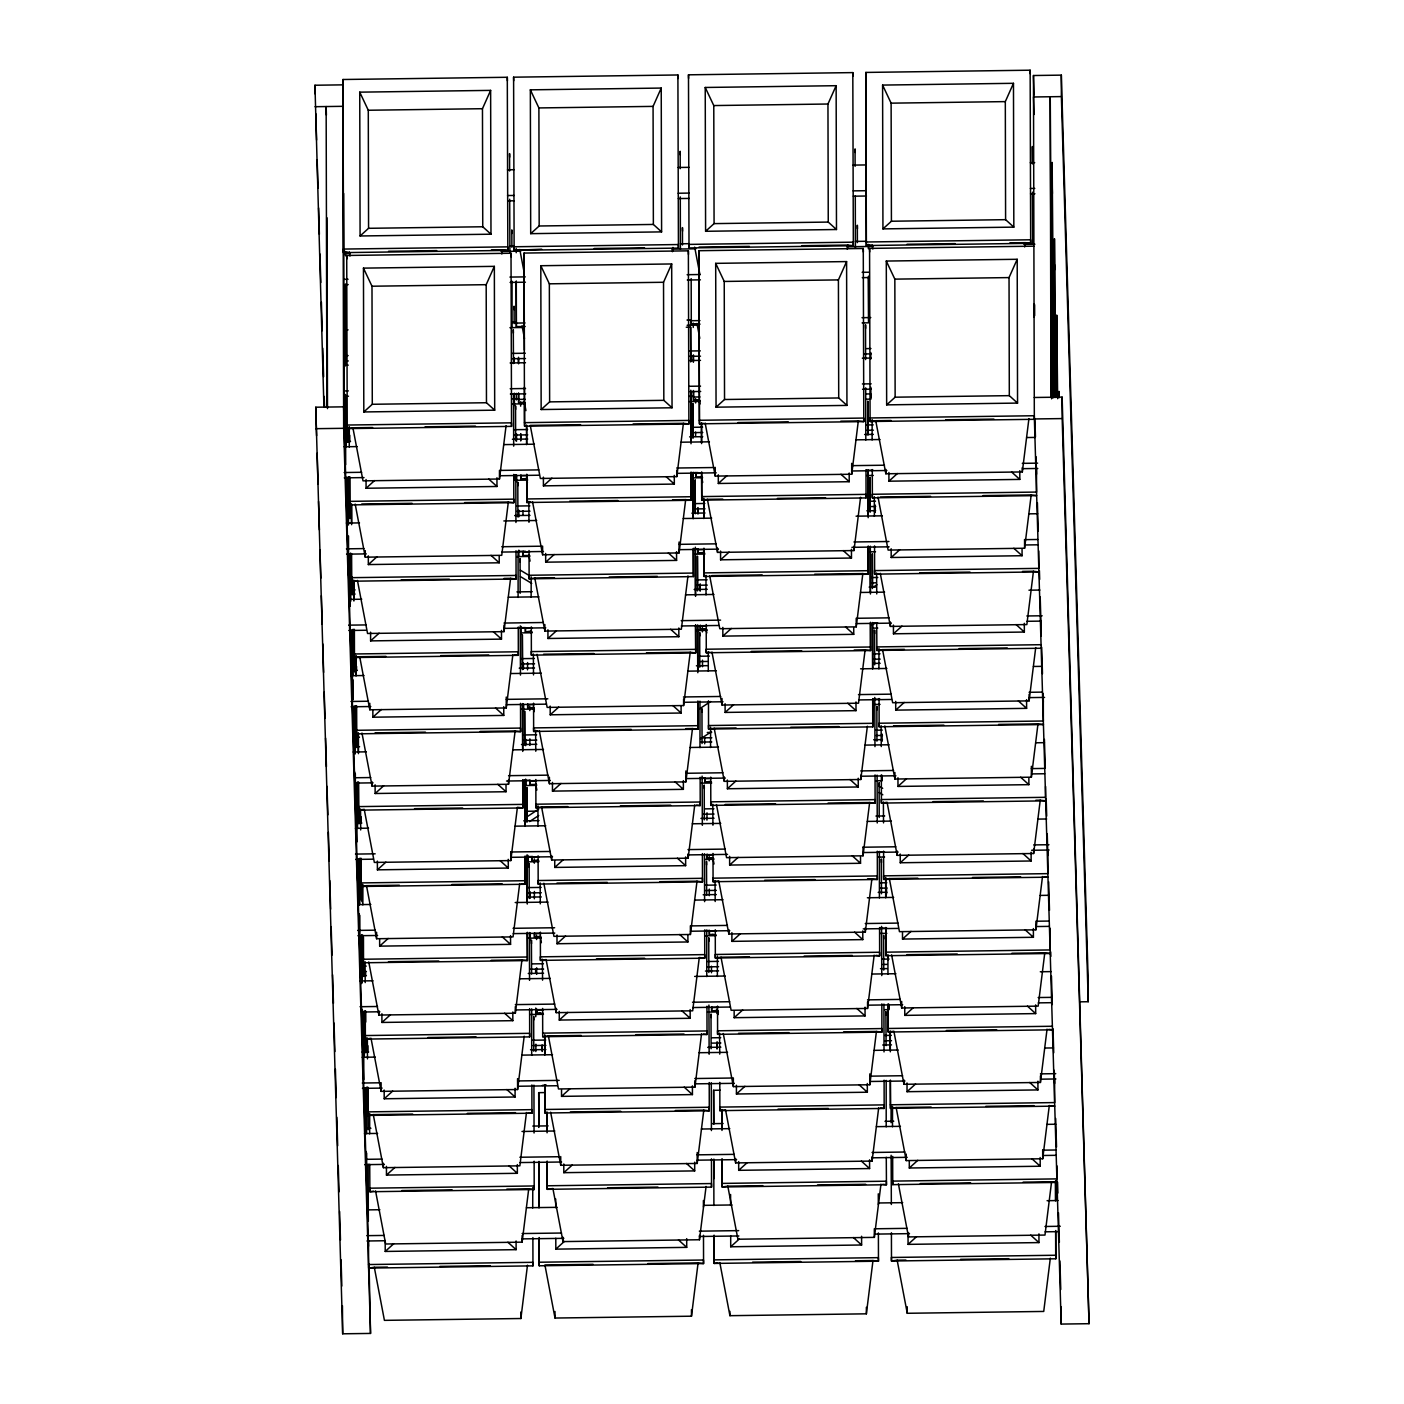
<?xml version="1.0" encoding="UTF-8"?>
<svg xmlns="http://www.w3.org/2000/svg" width="1404" height="1404" viewBox="0 0 1404 1404"><rect width="100%" height="100%" fill="white"/><g stroke="black" fill="none" stroke-linecap="round" stroke-linejoin="round"><path stroke-width="1.5" d="M501.825 254.001L502.351 249.737L507.827 250.403L507.3 77.273L342.997 79.501L343.524 252.632L507.827 250.403L507.721 246.858L343.418 249.07L343.524 252.632L347.297 252.088M511.126 256.792L511.021 253.246L346.718 255.475L347.244 428.606L511.547 426.377L511.442 422.832L347.139 425.043L347.244 428.606L352.895 427.781L363.004 480.852L499.473 479.01L506.072 425.71M513.741 474.429L513.811 502.685L508.336 502.018L501.737 555.317L365.286 557.177L355.177 504.089M357.441 580.414L367.55 633.485L504.001 631.642L510.6 578.325L516.075 579.01L516.005 550.737M353.861 630.08L354.036 657.546L359.705 656.721L369.814 709.792L506.265 707.949L512.864 654.65M361.969 733.028L372.078 786.117L508.529 784.274L515.128 730.957L520.603 731.624L520.533 703.369M358.406 782.695L358.564 810.161L364.233 809.353L374.341 862.425L510.793 860.582L517.409 807.282L522.885 807.949L522.814 779.676M519.673 883.59L513.057 936.889L376.605 938.732L366.497 885.661L360.828 886.486L360.723 882.923L525.043 880.712L525.149 884.257L360.828 886.486L360.758 858.213M368.761 961.968L378.869 1015.057L515.338 1013.214L521.937 959.897L527.413 960.564L527.342 932.309M365.286 1010.845L365.356 1039.1L529.677 1036.889L529.571 1033.326L365.251 1035.555L365.356 1039.1L371.025 1038.293L381.133 1091.364L517.602 1089.522L524.201 1036.222M526.465 1112.53L519.866 1165.829L383.397 1167.689L373.288 1114.601L367.62 1115.425L367.515 1111.88L531.835 1109.651L531.941 1113.196L367.62 1115.425L367.55 1087.152M375.552 1190.908L385.661 1243.997L522.13 1242.154L528.729 1188.837L534.204 1189.504L534.134 1161.248M368.48 1240.627L368.638 1268.093L374.306 1267.285L384.415 1320.357L520.884 1318.514L527.483 1265.197M672.428 251.685L672.955 247.42M580.572 424.692L530.256 425.377L540.364 478.466L676.816 476.605L683.415 423.306L688.89 423.973L688.364 250.842L524.061 253.071L524.482 422.657L524.587 426.202L688.89 423.973L688.785 420.428L524.482 422.657M532.52 501.684L542.628 554.773L679.08 552.93L685.678 499.613L691.154 500.28L691.084 472.025M687.96 575.938L681.344 629.238L544.892 631.08L534.784 578.009L529.115 578.834L529.01 575.271L693.33 573.06L693.436 576.605L529.115 578.834L529.045 550.561M537.048 654.317L547.156 707.405L683.608 705.545L690.224 652.246L695.7 652.913L695.629 624.657M539.312 730.642L549.42 783.713L685.889 781.87L692.488 728.553L697.963 729.238L697.893 700.965M535.837 779.501L535.907 807.774L700.227 805.545L700.122 802L535.802 804.211L535.907 807.774L541.575 806.949L551.684 860.02L688.153 858.177L694.752 804.878M543.839 883.256L553.948 936.345L690.417 934.485L697.016 881.185L702.491 881.852L702.421 853.597M542.628 1008.441L542.699 1036.714L548.367 1035.889L558.476 1088.96L694.945 1087.117L701.544 1033.818M550.631 1112.196L560.74 1165.285L697.209 1163.442L703.808 1110.125L709.283 1110.792L709.213 1082.537M547.069 1161.863L547.227 1189.328L552.895 1188.521L563.004 1241.592L699.473 1239.75L706.072 1186.45M593.05 1264.32L544.91 1264.969L555.019 1318.04L691.488 1316.197L698.086 1262.898L703.562 1263.565L703.492 1235.309M847.332 249.315L847.858 245.051L853.334 245.735L852.807 72.604L688.486 74.816L689.013 247.946L853.334 245.735L853.228 242.172L688.908 244.401L689.013 247.946M705.141 423.008L715.25 476.096L851.719 474.236L858.318 420.937L863.793 421.604L863.267 248.473L698.946 250.702L699.367 420.287L699.473 423.832L863.793 421.604L863.688 418.059L699.367 420.287M701.579 472.674L701.737 500.14L707.405 499.333L717.514 552.404L853.983 550.561L860.582 497.262M709.669 575.64L719.778 628.711L856.247 626.868L862.846 573.569L868.321 574.236L868.251 545.981M870.515 622.288L870.585 650.543L865.11 649.876L858.511 703.193L722.042 705.036L711.933 651.947M708.476 700.824L708.546 729.08L872.849 726.868L872.744 723.306L708.441 725.535L708.546 729.08L714.197 728.272L724.306 781.344L860.775 779.501L867.374 726.201M716.461 804.58L726.57 857.651L863.039 855.808L869.638 802.509L875.113 803.176L875.043 774.92M713.004 853.457L713.074 881.712L877.377 879.483L877.272 875.938L712.969 878.167L713.074 881.712L718.743 880.887L728.851 933.976L865.303 932.133L871.902 878.816L877.377 879.483L877.307 851.228M715.268 929.764L715.338 958.019L879.641 955.808L879.536 952.245L715.233 954.474L715.338 958.019L721.007 957.212L731.115 1010.283L867.567 1008.441L874.165 955.141M723.271 1033.519L733.379 1086.608L869.831 1084.748L876.429 1031.449L881.905 1032.115L881.835 1003.86M719.796 1082.396L719.866 1110.652L884.169 1108.423L884.064 1104.878L719.761 1107.107L719.866 1110.652L725.535 1109.827L735.643 1162.916L872.095 1161.073L878.693 1107.756M721.972 1159.511L722.13 1186.977L727.798 1186.152L737.907 1239.223L874.359 1237.38L880.975 1184.081M719.813 1262.6L729.922 1315.688L866.373 1313.828L872.99 1260.529L878.465 1261.196L878.395 1232.94M1024.674 246.928L1025.201 242.664L1030.676 243.331L1030.15 70.2L865.847 72.429L866.268 241.997L866.373 245.542L1030.676 243.331L1030.571 239.786L866.268 241.997M1034.274 397.49L1062.126 397.121L1089.048 1323.691L1061.196 1324.077L1034.292 415.742L869.989 417.971L870.094 421.516L875.745 420.709L885.854 473.78L1022.323 471.937L1028.921 418.638M878.009 497.016L888.118 550.087L1024.587 548.244L1031.185 494.945L1036.661 495.612L872.358 497.841L872.253 494.278L1036.556 492.067L1036.503 468.146M1038.784 550.982L1038.82 568.374L874.516 570.603L874.622 574.148L1038.925 571.919L1033.449 571.252L1026.851 624.569L890.382 626.412L880.273 573.323M1041.084 644.699L876.78 646.911L876.886 650.456L882.554 649.648L892.663 702.72L1029.114 700.877L1035.713 647.577M884.818 725.956L894.927 779.044L1031.378 777.184L1037.977 723.885L1043.453 724.552L879.15 726.781L879.044 723.236L1043.347 721.007L1043.295 697.086M881.343 774.832L881.414 803.088L887.082 802.281L897.191 855.352L1033.642 853.509L1040.241 800.192L1045.717 800.859L881.414 803.088L881.308 799.543L1045.611 797.314L1045.594 786.451M1047.823 849.718L1047.875 873.639L883.572 875.85L883.678 879.413L889.346 878.588L899.455 931.659L1035.906 929.817L1042.505 876.517M885.784 928.255L885.942 955.72L1050.262 953.491L1044.787 952.825L1038.17 1006.124L901.719 1007.984L891.61 954.895M888.048 1004.562L888.206 1032.028L893.874 1031.22L903.983 1084.292L1040.434 1082.449L1047.051 1029.132M890.311 1080.887L890.469 1108.353L896.138 1107.528L906.247 1160.599L1042.716 1158.756L1049.314 1105.457M1056.914 1165.846L1056.949 1178.886L892.628 1181.115L892.733 1184.66L1057.054 1182.431L1051.578 1181.764L1044.98 1235.064L908.511 1236.924L898.402 1183.835M1050.332 1258.124L1043.734 1311.441L907.265 1313.284L897.156 1260.195L891.487 1261.02L891.382 1257.475L1055.703 1255.246L1055.808 1258.791L891.487 1261.02L891.417 1232.765M490.979 234.205L482.748 226.764L482.467 108.705L490.628 90.382L359.74 92.155L360.091 235.977L490.979 234.205L490.628 90.382M494.699 410.179L486.468 402.737L486.188 284.679L494.348 266.356L363.46 268.129L363.812 411.951L494.699 410.179L494.348 266.356M661.6 231.888L653.369 224.447L653.071 106.388L661.231 88.066L530.343 89.838L530.694 233.661L661.6 231.888L661.231 88.066M672.042 407.774L663.829 400.333L663.53 282.274L671.691 263.952L540.803 265.725L541.154 409.547L672.042 407.774L671.691 263.952M836.486 229.519L828.255 222.078L827.956 104.019L836.135 85.697L705.229 87.469L705.598 231.291L836.486 229.519L836.135 85.697M846.945 405.405L838.714 397.964L838.416 279.905L846.594 261.583L715.689 263.355L716.058 407.178L846.945 405.405L846.594 261.583M1013.828 227.132L1005.597 219.673L1005.317 101.614L1013.477 83.31L882.589 85.082L882.941 228.887L1013.828 227.132L1013.477 83.31M1017.549 403.088L1009.318 395.647L1009.037 277.588L1017.198 259.284L886.293 261.056L886.661 404.861L1017.549 403.088L1017.198 259.284M360.091 235.977L368.568 228.308L482.748 226.764M530.694 233.661L539.171 225.991L653.369 224.447M363.812 411.951L372.288 404.282L486.468 402.737M366.058 479.536L366.075 488.259L374.552 480.589M705.598 231.291L714.074 223.622L828.255 222.078M368.322 555.861L368.339 564.566L376.816 556.897M541.154 409.547L549.631 401.877L663.829 400.333M370.586 632.169L370.603 640.891L379.08 633.222M543.401 477.149L543.418 485.854L551.895 478.185M882.941 228.887L891.417 221.235L1005.597 219.673M372.85 710.652L372.867 717.198L381.344 709.529M716.058 407.178L724.534 399.508L838.714 397.964M545.665 553.457L545.682 562.179L554.176 554.51M375.114 784.801L375.131 793.506L383.625 785.836M718.304 474.78L718.322 483.485L726.798 475.816M547.929 629.764L547.946 638.487L556.44 630.817M886.661 404.861L895.138 397.192L1009.318 395.647M377.378 861.108L377.395 869.831L385.889 862.161M720.568 551.088L720.585 559.81L729.062 552.141M550.192 706.089L550.21 714.794L558.704 707.125M888.907 472.464L888.925 481.186L897.402 473.517M379.642 939.609L379.659 946.138L388.153 938.469M722.832 627.395L722.849 636.117L731.326 628.448M552.456 782.397L552.474 791.119L560.968 783.45M891.171 548.771L891.189 557.493L899.666 549.824M381.906 1013.741L381.923 1022.445L390.417 1014.776M725.096 703.72L725.113 712.425L733.59 704.755M554.738 860.88L554.755 867.426L563.232 859.757M893.435 625.096L893.453 633.801L901.93 626.149M384.169 1090.048L384.205 1098.77L392.681 1091.101M727.36 780.027L727.377 788.75L735.854 781.08M556.984 935.029L557.019 943.734L565.496 936.064M895.699 701.403L895.717 710.126L904.194 702.456M386.433 1166.355L386.469 1175.078L394.945 1167.408M729.624 856.335L729.641 865.057L738.118 857.388M559.248 1011.336L559.283 1020.059L567.76 1012.389M897.963 777.728L897.981 786.433L906.457 778.764M385.187 1240.539L385.222 1251.438L393.699 1243.768M731.888 932.66L731.905 941.364L740.382 933.713M561.53 1089.837L561.547 1096.366L570.024 1088.697M900.227 854.036L900.245 862.758L908.721 855.089M734.152 1011.143L734.169 1017.689L742.646 1010.02M563.794 1163.969L563.811 1172.673L572.288 1165.004M555.791 1238.24L555.826 1249.139L564.303 1241.469M902.491 932.519L902.509 939.065L911.003 931.396M736.416 1085.274L736.433 1093.997L744.91 1086.327M904.755 1006.668L904.773 1015.373L913.267 1007.703M738.679 1161.599L738.697 1170.322L747.191 1162.652M730.694 1235.871L730.712 1246.77L739.206 1239.1M907.019 1082.975L907.037 1091.698L915.531 1084.028M909.301 1161.459L909.301 1168.005L917.795 1160.336M908.037 1233.467L908.072 1244.365L916.549 1236.696M525.921 817.549L538.715 809.073M873.218 587.188L876.886 584.748M529.589 821.568L538.732 815.513M699.596 708.809L710.564 701.526M700.543 738.89L711.495 731.624M872.059 625.113L875.71 622.692M541.681 249.21L514.127 250.316L514.022 246.771L678.325 244.542L678.43 248.087L514.127 250.316L513.601 77.185L677.904 74.974L678.009 78.519M870.147 244.998L866.373 245.542L865.847 72.429M695.068 323.71L691.294 324.271L691.189 320.709L699.947 320.603M703.264 423.288L699.473 423.832L698.946 250.702M530.624 501.965L526.851 502.509L526.693 475.043M355.545 580.677L351.772 581.221L351.597 553.755M703.737 552.386L698.086 553.211L697.981 549.648L704.545 549.561M878.395 573.604L874.622 574.148L874.552 545.893M531.116 631.063L525.447 631.888L525.342 628.343L531.923 628.255M710.055 652.228L706.282 652.772L706.177 649.227L870.48 646.998L870.585 650.543L706.282 652.772L706.212 624.517M537.416 730.905L533.643 731.449L533.538 727.904L697.858 725.675L697.963 729.238L533.643 731.449L533.573 703.193M710.547 781.326L704.878 782.151L704.773 778.588L711.337 778.5M537.907 860.003L532.239 860.827L532.134 857.282L538.715 857.195M713.179 934.222L709.406 934.766L709.301 931.221L715.864 931.133M540.558 1012.916L536.784 1013.46L536.679 1009.897L543.243 1009.809M542.313 1085.432L546.086 1084.888M373.657 1191.189L369.884 1191.733L369.778 1188.188L534.099 1185.959L534.204 1189.504L369.884 1191.733L369.726 1164.267M717.918 1262.88L714.145 1263.424L713.987 1235.959M323.92 406.949L314.952 85.24L342.804 84.854L343.664 428.308L370.533 1333.431L342.681 1333.8L315.76 407.213L343.611 406.844L368.515 1246.208M1089.048 1323.691L1062.179 418.585L1034.327 418.954L1033.467 75.518L1061.319 75.132L1088.188 980.255L1088.24 1001.719L1079.676 1001.842M315.005 106.704L342.857 106.318M1088.24 1001.719L1061.371 96.595L1033.537 96.981L1034.046 114.514M359.74 92.155L368.287 110.249L482.467 108.705M530.343 89.838L538.89 107.932L653.071 106.388M705.229 87.469L713.776 105.563L827.956 104.019M882.589 85.082L891.119 103.159L1005.317 101.614M507.476 169.796L514.039 169.708M678.114 167.48L689.048 167.339M853.123 165.11L866.25 164.935M1030.308 162.706L1034.678 162.653M507.546 195.542L514.11 195.454M678.167 193.243L689.118 193.085M853.176 190.874L866.303 190.698M1030.378 188.469L1034.748 188.417M507.704 200.877L514.268 200.79M678.325 198.561L689.276 198.42M853.334 196.191L866.461 196.016M1030.536 193.805L1034.906 193.734M509.74 246.104L514.127 246.051M680.378 243.787L689.118 243.682M855.387 241.418L866.321 241.277M388.575 251.281L436.714 250.614M491.418 249.877L502.351 249.737M594.19 248.49L644.524 247.806M699.069 247.069L749.385 246.384M801.912 245.682L847.858 245.051M907.037 244.261L955.176 243.612M1009.88 242.874L1025.201 242.664M343.611 253.58L350.175 253.492M501.123 251.439L520.814 251.176M671.744 249.14L695.822 248.806M846.752 246.771L873.007 246.42M1023.955 244.366L1034.888 244.226M1034.397 419.305L870.094 421.516L869.567 248.403L1033.87 246.174M343.682 279.343L348.052 279.273M509.933 277.079L525.254 276.886M687.135 274.693L700.263 274.517M862.144 272.323L868.69 272.236M343.84 284.661L348.21 284.608M510.091 282.415L525.412 282.204M687.293 280.01L700.42 279.835M862.302 277.641L868.848 277.553M363.46 268.129L371.99 286.223L486.188 284.679M540.803 265.725L549.35 283.819L663.53 282.274M715.689 263.355L724.236 281.449L838.416 279.905M886.293 261.056L894.839 279.133L1009.037 277.588M512.004 322.411L516.391 322.358M687.012 320.042L691.4 319.989M862.021 317.673L870.778 317.567M516.181 281.783L516.286 323.078L525.043 322.955M516.286 323.078L516.391 326.623L525.149 326.518M700.052 324.148L691.294 324.271L691.172 278.606M343.699 329.922L348.069 329.87M509.95 327.676L523.078 327.501M687.135 325.272L698.086 325.131M862.144 322.902L868.707 322.815M686.258 327.22L690.628 327.167L690.821 361.144M343.752 355.686L348.139 355.616M512.197 353.404L525.324 353.229M689.399 351L700.333 350.86M866.584 348.613L870.971 348.543M343.91 361.003L348.297 360.951M512.355 358.722L525.482 358.546M689.557 356.335L700.491 356.177M864.566 353.966L871.129 353.878M343.892 365.198L348.262 365.145M510.143 362.952L525.465 362.741M689.522 360.53L700.473 360.372M862.354 358.178L871.094 358.073M343.962 390.961L348.332 390.891M510.214 388.715L525.535 388.504M689.592 386.275L700.526 386.135M862.407 383.941L871.164 383.818M344.12 396.279L348.49 396.226M510.372 394.033L525.693 393.822M689.75 391.611L700.684 391.453M862.565 389.259L871.322 389.154M512.091 398.754L518.655 398.666M689.276 396.367L693.664 396.297M866.479 393.962L870.849 393.91M518.532 392.874L518.55 399.403L525.131 399.298M693.436 390.505L693.453 397.034L700.017 396.946M525.236 402.86L518.655 402.948L518.55 399.403M700.122 400.491L693.558 400.579L693.453 397.034M512.214 403.983L525.342 403.808M689.399 401.579L700.35 401.439M866.601 399.192L870.971 399.122M352.895 427.781L372.604 427.518M425.114 426.798L475.447 426.114M633.099 423.99L683.415 423.306M737.96 422.569L788.293 421.884M840.821 421.182L858.318 420.937M875.745 420.709L891.066 420.498M945.769 419.761L993.909 419.112M315.812 428.676L343.664 428.308M514.461 429.712L527.588 429.536M693.839 427.29L702.597 427.167M866.672 424.956L873.235 424.868M514.619 435.047L527.746 434.854M691.821 432.643L702.755 432.485M866.83 430.273L873.393 430.186M346.156 441.505L350.526 441.453M512.407 439.259L527.728 439.048M689.61 436.872L702.737 436.679M864.618 434.503L873.358 434.38M344.103 446.77L357.23 446.595M503.79 444.612L534.415 444.19M680.975 442.207L709.424 441.821M855.984 439.838L880.045 439.522M1026.622 437.539L1035.362 437.416M344.155 472.534L361.653 472.288M538.855 469.884L499.473 470.428L499.473 479.01M676.675 468.023L713.864 467.532M851.684 465.654L884.485 465.215M1022.305 463.355L1037.626 463.144M693.734 472.639L698.104 472.586M866.549 470.305L873.112 470.217M344.313 477.851L364.005 477.588M499.631 475.745L539.013 475.219M676.833 473.359L716.216 472.815M851.842 470.989L886.837 470.516M1022.463 468.673L1037.784 468.462M527.395 475.623L520.814 475.71L520.919 479.255L527.5 479.168M702.281 473.253L695.717 473.341L695.822 476.886L702.386 476.798M514.478 480.291L527.606 480.115M693.857 477.869L702.614 477.746M866.672 475.535L873.235 475.447M366.075 488.259L496.963 486.486L496.946 477.764M543.418 485.854L674.324 484.082L674.289 475.377M718.322 483.485L849.209 481.712L849.192 473.008M888.925 481.186L1019.813 479.413L1019.795 470.691M526.746 498.964L691.049 496.735L691.154 500.28L526.851 502.509L526.781 474.254M701.631 496.595L865.952 494.366L866.057 497.929L701.737 500.14L701.667 471.884M361.741 504.001L412.056 503.316M464.584 502.614L508.336 502.018M569.708 501.193L617.848 500.544M672.551 499.806L685.678 499.613M707.405 499.333L722.727 499.122M777.43 498.385L825.57 497.736M880.203 496.981L930.536 496.314M983.046 495.594L1031.185 494.945M349.508 504.913L513.811 502.685L513.706 499.14L349.403 501.368L349.508 504.913L349.438 476.64M516.725 506.037L529.852 505.844M693.927 503.632L704.861 503.474M868.936 501.263L875.499 501.175M516.883 511.354L530.01 511.179M694.085 508.95L705.019 508.81M869.094 506.581L875.657 506.493M514.671 515.584L529.992 515.373M691.874 513.18L705.001 513.004M866.882 510.81L875.622 510.687M346.367 523.078L359.494 522.902M503.861 520.954L536.679 520.498M683.257 518.515L711.688 518.146M856.071 516.181L882.326 515.83M1028.886 513.846L1037.644 513.724M346.419 548.841L363.934 548.595M501.737 546.735L541.119 546.209M678.939 544.348L716.128 543.839M853.948 541.979L888.943 541.505M1024.569 539.663L1037.696 539.487M518.813 551.351L525.359 551.263M693.804 548.982L698.192 548.929M346.577 554.159L366.268 553.896M501.895 552.07L543.471 551.491M679.097 549.666L718.479 549.139M851.912 547.332L889.101 546.823M1024.727 544.98L1037.854 544.805M529.659 551.93L523.078 552.018L523.183 555.58L529.764 555.475M704.65 553.123L698.086 553.211L698.069 548.859M516.742 556.616L529.87 556.44M693.945 554.211L704.878 554.071M868.936 551.842L875.499 551.754M368.339 564.566L499.227 562.793L499.21 556.265M545.682 562.179L676.588 560.407L676.553 551.684M720.585 559.81L851.473 558.037L851.456 549.315M891.189 557.493L1022.077 555.721L1022.059 549.192M351.667 577.676L515.97 575.447L516.075 579.01L351.772 581.221L351.755 576.886M703.913 572.902L868.216 570.691L868.321 574.236L704.018 576.465L703.843 548.999M401.193 579.817L449.333 579.168M504.036 578.43L510.6 578.325M534.784 578.009L554.475 577.746M609.178 576.991L657.318 576.342M711.863 575.605L762.197 574.92M814.706 574.218L862.846 573.569M919.673 572.797L969.989 572.112M1022.516 571.41L1033.449 571.252M696.191 579.94L707.125 579.799M871.2 577.571L877.763 577.483M350.702 589.943L355.089 589.891M696.349 585.275L707.283 585.117M871.357 582.906L875.727 582.836M350.684 594.138L355.072 594.085M516.935 591.891L532.256 591.681M694.138 589.487L707.265 589.311M869.146 587.118L875.71 587.03M348.631 599.403L361.758 599.21M508.318 597.226L538.943 596.823M685.521 594.84L713.952 594.454M860.512 592.47L884.59 592.137M1028.956 590.189L1039.908 590.049M348.683 625.149L366.198 624.92M504.001 623.06L543.383 622.516M681.203 620.656L720.585 620.129M889.03 617.848L856.212 618.286L856.247 626.868M1026.833 615.97L1042.154 615.777M521.077 627.676L525.447 627.606L525.447 631.888L532.028 631.8M873.27 622.902L877.64 622.849M348.841 630.484L366.356 630.238M504.159 628.378L545.735 627.816M681.361 625.973L718.55 625.482M856.37 623.604L891.364 623.13M1026.991 621.305L1040.118 621.13M706.809 625.886L700.245 625.973L700.35 629.518L706.914 629.431M521.2 632.906L532.134 632.748M696.208 630.536L707.142 630.378M873.393 628.132L877.763 628.079M370.603 640.891L501.491 639.118L501.474 630.396M547.946 638.487L678.852 636.714L678.816 627.992M722.849 636.117L853.737 634.345L853.72 627.816M893.453 633.801L1024.341 632.046L1024.323 623.323M353.931 653.983L518.234 651.772L518.339 655.317L354.036 657.546L353.966 629.273M695.594 649.368L531.274 651.596L531.379 655.141L695.7 652.913L695.524 625.447M359.705 656.721L385.96 656.37M440.663 655.633L488.803 654.966M543.611 654.229L593.945 653.544M646.454 652.842L690.224 652.246M751.333 651.421L801.649 650.736M854.176 650.034L865.11 649.876M882.554 649.648L904.422 649.35M959.125 648.613L1007.265 647.964M1041.189 648.244L876.886 650.456L876.71 623.007M521.253 658.651L534.38 658.476M698.455 656.265L709.389 656.107M873.463 653.895L880.027 653.808M521.41 663.987L534.538 663.794M698.613 661.582L707.37 661.459M873.621 659.213L880.185 659.125M350.772 670.48L357.336 670.392M519.217 668.199L534.52 667.988M696.402 665.812L707.335 665.654M873.604 663.408L880.168 663.32M350.895 675.71L364.022 675.535M510.582 673.551L541.207 673.13M687.784 671.147L716.216 670.761M860.599 668.813L886.854 668.462M1033.414 666.479L1042.172 666.356M350.947 701.473L368.462 701.228M506.265 699.367L547.841 698.806M683.467 696.963L720.656 696.472M858.476 694.594L891.294 694.155M1029.097 692.295L1042.224 692.119M873.341 699.245L879.904 699.157M351.105 706.791L370.796 706.528M506.423 704.685L545.805 704.159M683.625 702.298L723.007 701.754M858.634 699.929L891.452 699.473M1029.255 697.612L1044.576 697.402M534.187 704.562L527.606 704.65L527.711 708.195L534.292 708.107M521.27 709.248L534.397 709.055M873.481 704.475L880.027 704.387M372.867 717.198L503.773 715.426L503.738 706.703M550.21 714.794L681.115 713.021L681.098 706.493M725.113 712.425L856.001 710.652L855.984 701.947M895.717 710.126L1026.605 708.353L1026.587 699.631M356.195 730.308L520.498 728.079L520.603 731.624L356.3 733.853L356.142 706.387M375.096 732.853L425.43 732.168M480.133 731.431L515.128 730.957M580.887 730.08L631.221 729.396M685.924 728.658L692.488 728.553M714.197 728.272L736.082 727.974M790.785 727.237L838.925 726.588M893.558 725.833L943.892 725.166M998.595 724.411L1037.977 723.885M355.089 737.24L359.459 737.188M523.516 734.976L536.644 734.783M707.283 732.484L711.652 732.432M875.727 730.203L882.291 730.115M523.674 740.294L536.802 740.119M700.877 737.89L711.81 737.749M875.885 735.52L882.449 735.433M355.212 746.77L359.599 746.7M521.481 744.524L536.784 744.313M700.859 742.084L711.793 741.944M873.674 739.75L882.432 739.627M353.159 752.017L366.286 751.842M512.846 749.859L543.471 749.455M690.048 747.472L718.479 747.086M865.057 745.103L889.118 744.769M1035.678 742.786L1044.436 742.663M355.405 777.746L370.726 777.553M508.546 775.675L547.911 775.148M685.731 773.288L722.92 772.779M860.74 770.919L893.558 770.463M1031.361 768.602L1044.488 768.427M523.411 780.326L529.975 780.238M700.614 777.939L704.983 777.869M355.563 783.081L373.06 782.835M506.511 781.028L550.263 780.448M685.889 778.606L725.271 778.079M860.898 776.236L895.892 775.763M1031.519 773.92L1044.646 773.744M536.451 780.87L529.87 780.957L529.975 784.52L536.556 784.432M711.442 782.063L704.878 782.151L704.861 777.798M523.534 785.556L536.661 785.38M700.736 783.151L711.67 783.011M875.745 780.782L882.309 780.694M375.131 793.506L506.037 791.733L506.019 785.205M552.474 791.119L683.379 789.346L683.362 780.624M727.377 788.75L858.265 786.977L858.248 778.255M897.981 786.433L1028.869 784.66L1028.869 778.132M358.459 806.616L522.779 804.387L522.885 807.949L358.564 810.161L358.494 781.905M414.549 808.669L462.688 808.02M541.575 806.949L567.83 806.598M620.357 805.878L670.673 805.194M725.219 804.457L775.552 803.79M828.062 803.07L869.638 802.509M933.028 801.649L983.362 800.964M1035.871 800.262L1040.241 800.192M710.81 805.405L875.113 803.176L875.008 799.631L710.705 801.842L710.81 805.405L710.74 777.132M525.798 811.284L536.732 811.143M705.177 808.862L713.916 808.739M703.141 814.215L714.074 814.057M357.476 823.077L361.863 823.025M523.745 820.831L539.048 820.62M700.929 818.427L714.057 818.251M875.938 816.057L884.696 815.952M355.423 828.342L368.55 828.167M515.11 826.166L545.735 825.763M692.312 823.779L720.743 823.393M867.321 821.41L891.382 821.077M1037.942 819.094L1046.7 818.988M355.493 854.088L375.166 853.825M510.81 852L550.175 851.456M687.995 849.596L725.184 849.087M863.004 847.226L895.822 846.787M1033.642 844.91L1048.946 844.717M527.869 856.615L532.239 856.545M877.869 851.877L884.432 851.789M355.651 859.423L373.148 859.178M510.968 857.317L552.527 856.756M688.153 854.913L727.535 854.387M863.162 852.544L898.156 852.07M1031.607 850.28L1049.104 850.034M713.601 854.825L707.037 854.913L707.142 858.458L713.706 858.37M538.82 860.74L532.239 860.827L532.239 856.475M525.798 861.863L538.925 861.687M705.177 859.441L713.934 859.318M878.009 857.107L884.573 857.019M524.763 863.811L529.15 863.758L529.255 867.303M377.395 869.831L508.301 868.058L508.266 859.336M554.755 867.426L685.643 865.654L685.626 856.931M729.641 865.057L860.529 863.284L860.512 856.756M900.245 862.758L1031.133 860.985L1031.115 852.263M366.497 885.661L399.315 885.222M451.825 884.502L502.158 883.818M556.967 883.081L607.3 882.396M659.81 881.694L697.016 881.185M764.689 880.273L815.022 879.588M867.532 878.886L871.902 878.816M889.346 878.588L917.795 878.202M972.498 877.465L1020.638 876.816M538.171 884.081L702.491 881.852L702.386 878.307L538.065 880.536L538.171 884.081L538.101 855.826M528.062 887.591L541.172 887.416M705.247 885.204L716.18 885.046M880.255 882.835L886.819 882.747M528.22 892.926L541.33 892.751M705.405 890.522L716.338 890.382M880.413 888.153L886.977 888.065M528.185 897.121L541.312 896.945M703.193 894.752L716.321 894.576M878.202 892.382L886.959 892.26M357.687 904.65L370.814 904.474M515.198 902.526L547.999 902.07M694.576 900.087L723.007 899.701M867.391 897.753L893.646 897.402M1040.206 895.419L1048.964 895.296M357.757 930.413L375.254 930.168M513.074 928.307L554.633 927.746M692.453 925.885L727.447 925.411M865.268 923.534L898.086 923.095M1049.016 921.059L1035.906 921.235L1035.906 929.817M705.141 930.554L709.511 930.501M880.15 928.184L886.696 928.097M357.915 935.731L377.588 935.468M513.232 933.625L554.791 933.063M690.417 931.238L729.799 930.694M863.232 928.886L898.244 928.413M1036.064 926.552L1049.174 926.377M540.979 933.502L534.397 933.59L534.503 937.135L541.084 937.047M715.97 934.678L709.406 934.766L709.389 930.431M528.062 938.188L541.189 937.995M705.264 935.784L716.198 935.643M880.273 933.414L886.837 933.327M379.659 946.138L510.565 944.365L510.529 935.643M557.019 943.734L687.907 941.961L687.89 935.433M731.905 941.364L862.793 939.609L862.776 930.887M902.509 939.065L1033.414 937.293L1033.379 928.571M527.307 957.019L362.987 959.248L363.092 962.793L527.413 960.564L527.237 933.098M885.836 952.175L1050.157 949.946L1050.087 928.202M388.452 961.705L438.785 961.02M491.295 960.318L521.937 959.897M596.437 958.897L644.576 958.248M721.007 957.212L749.438 956.826M804.159 956.089L852.298 955.44M906.931 954.685L957.247 954.018M1011.951 953.263L1044.787 952.825M361.881 966.198L366.251 966.127M532.502 963.881L543.453 963.741M707.511 961.512L718.444 961.371M882.519 959.143L889.083 959.055M362.039 971.515L366.409 971.463M530.484 969.234L543.611 969.058M707.669 966.829L718.602 966.689M882.677 964.46L887.047 964.408M362.021 975.71L366.391 975.657M528.273 973.463L543.576 973.253M705.457 971.059L718.585 970.884M880.466 968.69L887.03 968.602M359.95 980.957L373.078 980.782M519.638 978.799L550.263 978.395M694.647 976.429L725.271 976.026M871.849 974.043L895.91 973.709M1040.294 971.761L1051.227 971.603M360.021 1006.721L377.518 1006.492M515.338 1004.615L554.703 1004.088M692.523 1002.228L729.711 1001.719M867.532 999.859L900.35 999.402M1038.17 997.542L1051.298 997.366M362.355 1012.021L379.87 1011.775M515.496 1009.95L557.055 1009.388M692.681 1007.545L729.869 1007.037M867.69 1005.176L902.684 1004.702M1038.328 1002.877L1051.456 1002.684M718.146 1007.44L711.565 1007.545L711.67 1011.091L718.251 1011.003M540.364 932.133L540.435 960.389L704.755 958.177L704.65 954.615L540.329 956.844L540.435 960.389L546.103 959.581L556.212 1012.653L692.681 1010.81L699.28 957.51L704.755 958.177L704.685 929.904M543.348 1013.372L536.784 1013.46L536.767 1009.107M530.326 1014.495L543.453 1014.32M707.528 1012.091L718.462 1011.951M884.713 1009.704L889.101 1009.634M381.923 1022.445L512.829 1020.673L512.811 1011.968M559.283 1020.059L690.171 1018.286L690.154 1009.564M734.169 1017.689L865.057 1015.917L865.039 1007.194M904.773 1015.373L1035.678 1013.6L1035.643 1004.895M542.593 1033.151L706.914 1030.94L707.019 1034.485L542.699 1036.714M888.1 1028.483L1052.421 1026.254M427.922 1037.521L476.061 1036.872M548.367 1035.889L581.186 1035.45M635.889 1034.695L684.029 1034.046M738.574 1033.309L788.908 1032.642M843.611 1031.887L876.429 1031.449M946.384 1030.501L996.717 1029.816M717.602 1034.344L881.905 1032.115L881.8 1028.57L717.497 1030.799L717.602 1034.344L717.532 1006.071M532.59 1040.224L545.717 1040.048M711.968 1037.802L720.708 1037.679M884.783 1035.45L891.347 1035.362M532.748 1045.541L545.875 1045.366M712.126 1043.119L720.866 1042.996M884.941 1040.785L891.505 1040.697M362.092 1052.052L368.655 1051.965M530.536 1049.771L545.84 1049.56M707.721 1047.366L720.849 1047.191M882.73 1044.997L891.487 1044.892M362.214 1057.282L375.342 1057.107M521.902 1055.124L552.527 1054.702M699.104 1052.719L727.535 1052.333M874.113 1050.35L898.174 1050.016M1044.734 1048.033L1053.491 1047.928M362.285 1083.028L379.782 1082.8M517.602 1080.94L559.161 1080.378M694.787 1078.535L731.975 1078.026M869.796 1076.166L902.614 1075.727M1040.434 1073.867L1055.738 1073.656M362.443 1088.363L382.134 1088.1M517.76 1086.257L557.125 1085.731M694.945 1083.853L734.327 1083.326M869.953 1081.484L904.966 1081.01M1040.592 1079.185L1055.896 1078.974M538.803 1127.447L538.715 1092.663L545.296 1092.575M713.706 1122.902L713.618 1090.294L720.199 1090.206M384.205 1098.77L515.092 1096.998L515.075 1088.275M561.547 1096.366L692.435 1094.593L692.418 1085.871M736.433 1093.997L867.339 1092.224L867.303 1083.519M907.037 1091.698L1037.942 1089.925L1037.907 1081.203M544.857 1109.476L709.178 1107.247L709.283 1110.792L544.963 1113.021L544.805 1085.555M890.364 1104.79L1054.685 1102.579L1054.615 1078.658M373.288 1114.601L412.671 1114.074M467.374 1113.337L515.514 1112.67M570.322 1111.933L620.656 1111.248M675.359 1110.511L703.808 1110.125M778.044 1109.125L828.378 1108.44M896.138 1107.528L931.15 1107.054M985.854 1106.317L1033.993 1105.668M366.549 1128.342L370.919 1128.272M532.8 1126.078L548.104 1125.885M712.179 1123.656L723.113 1123.516M884.994 1121.322L893.751 1121.199M364.478 1133.59L377.606 1133.414M521.99 1131.466L554.808 1131.01M701.368 1129.027L729.799 1128.64M876.377 1126.657L900.438 1126.341M1046.998 1124.358L1055.755 1124.235M366.725 1159.318L382.046 1159.107M519.866 1157.247L559.231 1156.72M697.051 1154.843L734.239 1154.351M872.059 1152.473L904.878 1152.035M1042.698 1150.174L1055.826 1149.999M364.707 1164.671L384.398 1164.407M520.024 1162.565L561.582 1162.003M697.209 1160.178L736.591 1159.634M872.217 1157.809L907.23 1157.335M1042.856 1155.492L1055.984 1155.316M386.469 1175.078L517.356 1173.305L517.339 1164.6M563.811 1172.673L694.699 1170.901L694.682 1162.196M738.697 1170.322L869.602 1168.549L869.567 1159.827M909.301 1168.005L1040.206 1166.233L1040.171 1157.51M547.121 1185.783L711.442 1183.554L711.547 1187.117L547.227 1189.328L547.156 1161.073M722.025 1183.414L886.345 1181.203L886.451 1184.748L722.13 1186.977L722.06 1158.704M401.807 1190.557L452.141 1189.872M506.844 1189.135L528.729 1188.837M607.599 1187.784L657.932 1187.1M727.798 1186.152L762.811 1185.678M817.514 1184.941L865.654 1184.292M920.287 1183.537L970.603 1182.87M1023.13 1182.15L1051.578 1181.764M366.742 1209.897L379.87 1209.721M526.447 1207.738L557.072 1207.335M703.632 1205.352L732.063 1204.965M878.641 1202.982L902.702 1202.649M1047.086 1200.701L1058.019 1200.543M366.813 1235.66L384.31 1235.432M522.13 1233.554L561.512 1233.028M699.315 1231.168L738.697 1230.624M907.142 1228.342L874.323 1228.798L874.359 1237.38M1044.962 1226.482L1060.266 1226.271M366.97 1240.996L384.468 1240.75M522.288 1238.89L563.846 1238.328M699.473 1236.485L738.855 1235.959M874.481 1234.116L909.494 1233.642M1045.12 1231.817L1058.247 1231.624M385.222 1251.438L516.11 1249.665L516.093 1240.96M555.826 1249.139L686.714 1247.366L686.696 1238.644M730.712 1246.77L861.617 1244.997L861.582 1236.275M908.072 1244.365L1038.96 1242.593L1038.942 1233.87M368.532 1264.548L532.853 1262.319L532.958 1265.864L368.638 1268.093M539.154 1262.231L703.457 1260.02L703.562 1263.565L539.259 1265.794L539.083 1238.328M714.039 1259.879L878.36 1257.651L878.465 1261.196L714.145 1263.424L714.074 1235.151M374.306 1267.285L387.434 1267.092M439.961 1266.39L490.277 1265.706M647.753 1263.582L698.086 1262.898M752.632 1262.161L800.771 1261.512M855.475 1260.757L872.99 1260.529M897.156 1260.195L905.913 1260.09M960.617 1259.335L1008.756 1258.686M514.689 654.878L518.339 655.317L518.269 627.062M696.577 805.106L700.227 805.545L700.157 777.272M1044.33 876.728L1047.981 877.184L883.678 879.413L883.607 851.14M521.498 883.818L525.149 884.257L525.078 856.001M875.991 955.352L879.641 955.808L879.571 927.535M1048.876 1029.36L1052.526 1029.816L888.206 1032.028L888.135 1003.772M703.369 1034.046L707.019 1034.485L706.949 1006.229M1051.14 1105.685L1054.79 1106.124L890.469 1108.353L890.399 1080.08M880.519 1107.984L884.169 1108.423L884.099 1080.167M528.29 1112.758L531.941 1113.196L531.87 1084.941M882.8 1184.292L886.451 1184.748L886.275 1157.282M520.34 570.182L529.729 575.833M878.939 786.1L882.695 788.364M520.463 576.623L531.73 583.397M879.062 792.54L882.818 794.804M1011.582 471.972L1019.813 479.413M1013.846 548.28L1022.077 555.721M1016.11 624.587L1024.341 632.046M840.978 474.271L849.209 481.712M1018.374 700.912L1026.605 708.353M843.242 550.596L851.473 558.037M1020.655 777.219L1028.869 784.66M845.506 626.904L853.737 634.345M666.093 476.64L674.324 484.082M1022.919 853.544L1031.133 860.985M847.77 703.211L856.001 710.652M668.357 552.965L676.588 560.407M1025.183 929.852L1033.414 937.293M850.034 779.536L858.265 786.977M670.621 629.273L678.852 636.714M488.732 479.045L496.963 486.486M1027.447 1006.159L1035.678 1013.6M852.298 855.843L860.529 863.284M672.885 705.58L681.115 713.021M491.014 555.352L499.227 562.793M1029.711 1082.484L1037.942 1089.925M854.58 932.151L862.793 939.609M675.148 781.905L683.379 789.346M493.278 631.677L501.491 639.118M1031.975 1158.791L1040.206 1166.233M856.844 1008.476L865.057 1015.917M677.412 858.213L685.643 865.654M495.542 707.985L503.773 715.426M1030.729 1235.151L1038.96 1242.593M859.108 1084.783L867.339 1092.224M679.676 934.52L687.907 941.961M497.806 784.292L506.037 791.733M861.372 1161.108L869.602 1168.549M681.94 1010.845L690.171 1018.286M500.07 860.617L508.301 868.058M853.386 1237.556L861.617 1244.997M684.204 1087.152L692.435 1094.593M502.334 936.924L510.565 944.365M686.468 1163.46L694.699 1170.901M504.598 1013.232L512.829 1020.673M678.483 1239.925L686.714 1247.366M506.862 1089.557L515.092 1096.998M509.125 1165.864L517.356 1173.305M507.879 1242.224L516.11 1249.665M872.024 244.735L872.849 248.982M694.682 247.139L699.947 274.728M696.946 323.447L699.789 338.311M700.017 404.001L699.21 399.754L693.558 400.579L693.523 391.874M701.473 476.079L702.702 482.449M706.826 632.941L706.019 628.694L700.35 629.518L700.333 625.166M714.022 864.004L712.811 857.633L707.142 858.458L707.125 854.106M718.146 1014.513L717.339 1010.266L711.67 1011.091L711.652 1006.738M519.796 249.491L524.236 272.85M522.06 325.816L524.482 338.557M525.938 410.617L524.324 402.123L518.655 402.948L518.638 394.243M527.395 482.678L526.588 478.431L520.919 479.255L520.902 474.903M528.852 554.755L530.063 561.126M534.187 711.635L533.38 707.388L527.711 708.195L527.711 703.843M535.644 783.695L536.854 790.066M541.382 942.698L540.171 936.328L534.503 937.135L534.503 932.8M349.192 251.807L350 256.055M1059.142 396.683L1058.985 391.365L1059.002 397.806M1052.245 188.171L1052.403 193.506M1054.509 264.496L1054.667 269.814M1056.773 340.803L1056.931 346.121M1052.386 243.98L1052.544 249.315M1054.65 320.305L1054.808 325.623M1052.456 269.743L1052.614 275.061M1054.72 346.051L1054.878 351.386M1052.667 355.616L1052.824 360.933M1052.737 381.361L1052.895 386.697M1033.467 75.518L1034.064 95.244M1030.15 70.2L1030.255 73.745M1034.924 419.41L1035.45 436.942M1036.029 456.669L1036.556 474.201M1037.398 502.685L1038.24 531.186M1039.416 570.621L1039.68 579.396M1040.188 596.928L1041.048 625.412M1041.698 647.332L1042.47 673.639M1043.067 693.348L1043.312 702.123M1044.418 739.381L1045.278 767.865M1046.173 798.56L1046.7 816.093M1047.226 833.625L1047.875 855.527M1048.648 881.835L1049.49 910.318M1050.736 951.965L1050.859 956.352M1051.456 976.061L1052.298 1004.562M1053.018 1028.658L1053.72 1052.772M1054.246 1070.304L1054.632 1083.449M1055.685 1118.514L1056.528 1147.015M1057.563 1182.08L1057.896 1193.031M1058.476 1212.758L1059.353 1242.277M1059.897 1260.967L1060.757 1289.469M869.567 248.403L869.673 251.948M870.796 394.629L870.901 398.174L870.866 387.311M882.116 776.201L882.221 779.746L882.203 775.394M888.907 1005.141L889.013 1008.686L889.013 1004.334M863.267 248.473L863.372 252.036M865.636 328.343L865.531 324.798L865.619 359.582M874.692 633.608L874.587 630.045L874.674 664.829M876.956 709.915L876.851 706.37L876.938 741.154M879.22 786.222L879.115 782.677L879.202 817.461M881.484 862.547L881.379 858.985L881.466 893.769M883.748 938.855L883.642 935.31L883.73 970.094M886.012 1015.162L885.906 1011.617L886.099 1045.611M852.807 72.604L852.912 76.149M855.176 152.457L855.071 148.912L855.106 166.304M857.44 228.782L857.335 225.219L857.388 242.611M688.486 74.816L688.592 78.378M713.618 1090.294L713.794 1124.288M688.364 250.842L688.469 254.405M699.806 635.959L699.701 632.414L699.789 667.198M702.07 712.284L701.965 708.722L702.053 743.523M704.334 788.592L704.229 785.047L704.317 819.831M706.598 864.899L706.493 861.354L706.668 895.348M708.862 941.224L708.757 937.679L708.844 972.463M711.126 1017.531L711.021 1013.986L711.108 1048.77M680.273 154.826L680.168 151.281L680.22 168.673M682.555 231.151L682.449 227.588L682.484 244.98M524.061 253.071L524.394 350.105M513.601 77.185L513.706 80.748M538.715 1092.663L538.908 1126.64M507.3 77.273L507.406 80.818M509.67 157.143L509.564 153.598L509.617 170.99M511.933 233.45L511.828 229.905L511.881 247.297M514.197 309.757L514.092 306.212L514.145 323.604M513.39 333.117L513.285 329.554L513.478 363.548M515.654 409.424L515.549 405.879L515.637 440.663M517.918 485.731L517.813 482.186L517.9 516.97M520.182 562.056L520.077 558.511L520.164 593.295M531.519 943.628L531.414 940.066L531.589 974.06M533.783 1019.936L533.678 1016.391L533.766 1051.175M525.851 857.37L525.956 860.915L525.938 856.563M342.997 79.501L343.102 83.047M346.718 255.475L346.823 259.02M345.788 328.94L345.577 284.082M369.041 1263.74L370.533 1333.431M326.395 115.075L326.149 106.546L326.904 407.072M314.952 85.24L315.216 93.998M315.795 113.724L316.584 140.031M317.164 159.758L318.006 188.241M318.603 207.968L319.375 234.257M319.972 253.984L320.814 282.485M321.393 302.193L322.236 330.695M322.762 348.227L323.604 376.711M324.201 396.437L324.517 407.388M315.76 407.213L316.602 435.714M317.128 453.246L318.041 483.924M318.55 501.456L319.41 529.94M319.989 549.666L320.832 578.167M321.358 595.7L322.2 624.183M322.78 643.909L323.622 672.393M324.219 692.119L324.991 718.427M325.588 738.153L326.43 766.637M327.009 786.363L327.852 814.846M328.378 832.379L329.22 860.88M329.817 880.589L330.66 909.09M331.168 926.622L332.028 955.106M332.608 974.832L333.45 1003.316M334.029 1023.042L334.889 1051.543M335.398 1069.076L336.24 1097.559M336.837 1117.286L337.68 1145.769M338.259 1165.495L339.048 1191.803M339.628 1211.529L340.47 1240.013M341.067 1259.739L341.839 1286.029M342.436 1305.755L342.681 1333.8M1061.319 75.132L1061.371 96.595M1062.126 397.121L1062.179 418.585M1061.143 1306.896L1061.196 1324.077M1057.651 398.701L1056.721 315.04L1057.072 397.139M1055.562 396.963L1054.457 238.733L1055.001 397.613M1055.615 1180.536L1055.65 1200.104M1055.738 1230.536L1055.808 1258.791M1053.491 397.42L1052.193 162.425L1052.912 398.069M1055.51 1181.326L1055.562 1200.894M1055.632 1231.326L1055.703 1255.246M1051.578 398.824L1050.245 96.753L1050.982 397.262M1042.681 1150.051L1042.716 1158.756M1041.031 620.779L1041.066 635.994M1040.434 1075.903L1040.434 1082.449M1034.625 304.721L1034.66 315.689M1034.116 304.071L1034.151 317.111M1032.554 163.11L1032.414 146.507L1032.466 163.899M1032.624 193.541L1032.747 237.03M1032.537 192.172L1032.66 244.349M1033.642 849.139L1033.642 853.509M1031.361 766.303L1031.378 777.184M1029.097 694.348L1029.114 700.877M1024.569 539.54L1024.587 548.244M1022.305 467.585L1022.323 471.937M908.493 1232.554L908.511 1236.924M907.247 1306.738L907.265 1313.284M906.229 1154.07L906.247 1160.599M903.965 1079.939L903.983 1084.292M901.701 1001.438L901.719 1007.984M897.174 850.999L897.191 855.352M894.839 279.133L895.138 397.192M894.91 772.498L894.927 779.044M891.119 103.159L891.417 221.235M892.54 1106.387L892.488 1126.763M892.663 1156.405L892.733 1184.66M890.382 622.06L890.382 626.412M891.101 1106.668L891.049 1122.674M891.136 1155.281L891.347 1204.492M890.276 1032.256L890.329 1051.824M890.189 1030.869L890.224 1050.438M888.012 955.931L888.03 960.283M887.925 954.562L887.96 974.13M885.854 469.427L885.854 473.78M886.538 887.521L886.556 894.032M885.748 877.447L885.801 897.016M885.871 927.447L885.942 955.72M885.643 878.255L885.696 897.823M886.187 1080.396L886.205 1126.85M883.379 801.93L883.537 822.884M883.923 1004.071L884.029 1051.912M882.116 734.099L882.028 741.417M881.115 725.622L881.273 746.559M881.554 926.394L881.765 975.587M878.957 648.508L878.904 668.883M879.079 698.508L879.15 726.781M879.395 851.456L879.413 897.911M876.587 572.99L876.745 593.945M877.114 775.131L877.237 822.972M878.29 1193.804L878.325 1204.667M875.306 505.142L875.236 512.478M874.323 496.683L874.376 516.251M874.762 697.437L874.973 746.647M872.165 419.568L872.112 439.943M872.288 469.568L872.358 497.841M872.498 587.714L872.323 553.738L872.41 588.522M872.586 622.516L872.709 668.164M872.779 698.595L872.849 726.868M872.498 623.306L872.604 668.953M872.691 699.403L872.744 723.306M870.778 352.527L870.796 359.038M870.234 511.407L870.059 477.43L870.147 512.214M870.322 546.191L870.445 594.015M872.095 1156.703L872.095 1161.073M870.234 546.998L870.34 592.646M870.427 623.078L870.48 646.998M868.514 276.202L868.637 321.867L868.427 277.009M868.339 244.401L868.356 248.736M867.97 435.1L867.795 401.105L867.883 433.713M868.058 469.884L868.181 517.707M869.813 1073.867L869.831 1084.748M867.97 470.673L868.076 516.339M868.163 546.77L868.216 570.691M867.549 1001.912L867.567 1008.441M865.689 387.837L865.812 440.014M865.987 469.656L866.057 497.929M866.373 1307.299L866.373 1313.828M865.303 927.763L865.303 932.133M863.021 847.103L863.039 855.808M860.757 775.148L860.775 779.501M855.282 195.946L855.422 248.122M853.965 546.209L853.983 550.561M851.684 463.355L851.719 474.236M735.626 1158.563L735.643 1162.916M733.344 1077.886L733.379 1086.608M730.589 1194.471L730.606 1205.369M728.834 929.624L728.851 933.976M729.904 1311.318L729.922 1315.688M724.236 281.449L724.534 399.508M724.306 776.991L724.306 781.344M722.025 698.49L722.042 705.036M721.937 1110.88L721.989 1130.448M721.832 1109.493L721.884 1129.062M719.568 1033.186L719.726 1054.123M717.514 548.051L717.514 552.404M717.409 956.071L717.356 976.447M717.023 1009.143L717.04 1013.495M717.111 1041.75L717.111 1048.279M717.005 1042.558L717.023 1049.069M715.233 467.374L715.25 476.096M713.776 105.563L714.074 223.622M715.04 880.554L715.198 901.508M713.881 1159.072L713.934 1178.64M712.776 804.246L712.934 825.183M713.794 1159.862L713.899 1205.527M711.459 966.233L711.477 972.744M710.617 727.132L710.564 747.507M711.284 1082.747L711.407 1130.589M711.477 1158.844L711.547 1187.117M709.213 856.51L709.213 860.863M709.283 889.118L709.301 895.647M708.248 651.614L708.3 671.182M708.915 1005.071L709.143 1054.264M707.019 812.811L706.949 820.129M705.984 575.307L706.036 594.875M706.756 930.132L706.774 976.587M704.668 737.293L704.685 743.804M703.808 498.192L703.86 517.76M703.948 548.192L704.018 576.465M703.72 498.999L703.773 518.55M704.492 853.808L704.615 901.649M702.421 627.57L702.421 631.905M702.491 660.178L702.509 666.707M701.561 424.061L701.596 443.611M701.456 422.674L701.509 442.242M702.123 776.131L702.351 825.324M703.404 1200.508L703.422 1207.036M700.227 583.871L700.245 590.382M700.14 584.661L700.157 591.189M699.964 701.193L699.982 747.648M697.963 507.546L697.981 514.075M697.876 508.353L697.876 512.688M699.455 1235.397L699.473 1239.75M697.612 590.084L697.437 556.107L697.525 590.891M697.7 624.868L697.823 672.709M697.595 625.675L697.718 671.323M697.788 701.772L697.858 725.675M695.629 398.631L695.629 402.966M695.805 472.551L695.822 476.886M695.612 432.028L695.612 436.381M697.174 1152.544L697.209 1163.442M695.349 513.776L695.173 479.782L695.243 512.407M695.436 548.56L695.559 596.384M695.331 547.191L695.454 595.015M693.436 354.914L693.453 361.442M693.26 323.113L693.278 327.465M693.348 355.721L693.365 362.25M693.085 437.469L692.892 403.474L692.979 438.259M693.172 472.253L693.278 517.9M693.365 548.332L693.436 576.605M694.927 1080.589L694.945 1087.117M693.067 473.043L693.19 518.708M693.26 549.139L693.33 573.06M690.891 391.593L691.014 443.769M690.628 327.167L690.715 361.951M690.786 390.207L690.926 442.383M690.996 472.832L691.049 496.735M691.47 1309.669L691.488 1316.197M690.382 925.78L690.417 934.485M688.135 853.825L688.153 858.177M685.854 770.971L685.889 781.87M683.608 699.016L683.608 705.545M680.291 196.929L680.413 249.122M677.904 74.974L678.43 248.087M679.062 542.032L679.08 552.93M676.798 470.077L676.816 476.605M563.004 1237.24L563.004 1241.592M560.722 1156.563L560.74 1165.285M556.195 1008.3L556.212 1012.653M555.703 1199.016L555.721 1207.738M555.001 1311.511L555.019 1318.04M551.667 855.668L551.684 860.02M549.35 283.819L549.631 401.877M549.403 777.184L549.42 783.713M547.051 1113.249L547.086 1132.817M546.946 1111.863L546.998 1131.431M544.875 624.552L544.892 631.08M544.77 1034.748L544.822 1054.316M544.892 1084.765L544.963 1113.021M544.682 1035.555L544.734 1055.124M542.593 546.051L542.628 554.773M542.418 959.248L542.558 980.185M542.207 1046.296L542.225 1050.648M542.119 1044.927L542.137 1051.438M538.89 107.932L539.171 225.991M540.154 882.923L540.294 903.86M538.996 1161.424L539.101 1207.089M539.189 1237.521L539.259 1265.794M537.978 805.808L537.943 826.184M538.89 1162.231L539.013 1207.879M536.574 935.187L536.591 939.539M536.661 967.795L536.679 974.323M535.626 730.291L535.766 751.245M535.626 968.918L535.644 973.27M535.731 1008.054L535.749 1016.742M535.907 1044.207L535.837 1051.526M534.31 858.879L534.327 863.214M534.397 891.487L534.327 898.806M533.362 653.983L533.502 674.92M533.941 1085.152L534.064 1132.993M531.186 576.868L531.133 597.244M531.309 626.868L531.379 655.141M532.765 1187.609L532.713 1207.966M532.888 1237.608L532.958 1265.864M531.677 1008.844L531.695 1055.299M529.782 706.247L529.799 710.599M529.87 738.855L529.887 745.384M529.975 780.168L529.975 784.52M530.186 891.786L530.203 898.314M530.273 933.098L530.291 939.627M528.834 501.351L528.975 522.306M530.08 892.593L530.098 896.945M530.186 933.906L530.203 938.241M529.15 863.758L529.238 898.542M529.413 932.537L529.536 980.361M529.606 1008.616L529.677 1036.889M527.606 662.548L527.518 669.866M528.009 856.791L528.027 863.302M526.658 426.412L526.711 443.804M527.922 855.405L527.939 861.933M526.553 425.043L526.605 444.612M527.062 821.428L526.886 787.451L526.956 822.235M527.149 856.212L527.272 904.053M527.044 854.843L527.167 902.667M525.64 739.171L525.658 745.682M525.745 780.466L525.763 784.818M524.482 387.065L524.587 426.202M525.552 739.961L525.57 744.313M525.658 779.097L525.675 785.626M524.798 745.12L524.622 711.126L524.692 743.734M524.885 779.904L524.991 825.552M524.78 780.694L524.903 826.359M524.973 856.791L525.043 880.712M523.183 551.228L523.183 555.58M523.376 662.846L523.394 669.375M523.481 704.159L523.499 710.687M522.972 510.723L522.99 515.057M523.288 663.653L523.306 667.988M523.394 704.948L523.411 709.301M522.534 668.795L522.341 634.819L522.428 669.603M522.621 703.579L522.727 751.421M522.516 704.387L522.639 750.034M522.709 780.484L522.779 804.387M520.814 433.608L520.831 440.119M520.638 401.79L520.638 406.142M520.708 434.398L520.726 440.926M521.13 626.465L521.235 634.362M522.112 1235.608L522.13 1242.154M520.252 625.903L520.463 675.096M518.55 357.283L518.55 363.812M518.445 358.09L518.462 362.443M518.848 510.231L518.866 516.742M518.848 550.157L518.866 556.668M520.866 1311.968L520.884 1318.514M518.094 550.965L518.111 597.42M516.198 248.368L516.216 252.72M516.286 280.975L516.391 326.623M516.391 393.401L516.409 399.929M516.584 433.906L516.514 441.225M516.69 475.219L516.707 481.73M517.567 1078.623L517.602 1089.522M515.83 474.64L515.935 522.481M514.32 357.599L514.233 362.741M514.32 393.173L514.443 405.423M514.619 474.991L514.619 479.343M515.321 1006.668L515.338 1013.214M513.548 393.98L513.671 446.156M512.056 281.274L512.074 327.729M511.021 253.246L511.547 426.377M509.687 199.245L509.915 252.79M510.775 851.859L510.793 860.582M508.529 779.904L508.529 784.274M506.247 697.068L506.265 707.949M503.983 625.096L504.001 631.642M383.38 1163.319L383.397 1167.689M381.116 1082.659L381.133 1091.364M378.852 1010.704L378.869 1015.057M376.588 932.203L376.605 938.732M371.99 286.223L372.288 404.282M372.06 781.765L372.078 786.117M368.287 110.249L368.568 228.308M369.796 703.264L369.814 709.792M369.691 1113.46L369.656 1133.835M367.883 1045.734L367.901 1052.316M367.988 1087.416L368.199 1129.746M368.181 1164.197L368.322 1221.234M367.339 1037.96L367.479 1058.897M365.268 550.631L365.286 557.177M366.374 1038.978L366.391 1052.14M366.479 1087.24L366.602 1133.309M366.655 1153.053L366.725 1185.959M365.619 971.621L365.637 976.008M365.724 1011.108L365.742 1022.077M365.777 1037.433L365.83 1052.789M365.9 1087.872L366.023 1133.941M366.075 1151.491L366.093 1164.653M365.075 961.635L365.215 982.589M364.092 962.67L364.127 975.833M364.215 1010.933L364.338 1056.984M364.408 1087.696L364.461 1109.634M363.46 936.994L363.548 976.464M363.636 1011.564L363.812 1079.571M362.899 884.52L362.846 904.896M362.934 935.327L363.092 962.793M361.828 884.169L361.881 901.719M361.951 934.608L362.074 982.87M362.144 1009.195L362.197 1033.326M361.091 816.795L361.091 823.376M361.179 858.476L361.284 900.157M361.372 935.257L361.495 983.52M360.547 809.02L360.688 829.957M359.564 810.038L359.599 823.2M359.687 858.3L359.81 904.369M359.828 915.338L359.933 957.019M358.985 808.493L359.02 823.85M359.108 858.932L359.231 905.001M359.248 913.776L359.301 935.713M358.371 734.081L358.424 753.65M358.283 732.695L358.318 752.263M357.3 733.73L357.336 746.893M357.423 781.993L357.546 828.044M357.616 858.757L357.669 880.694M356.563 666.373L356.563 670.761M356.651 705.843L356.756 747.525M356.844 782.625L357.002 841.856M356.107 655.58L356.16 675.148M356.23 705.598L356.3 733.853M356.002 656.388L356.054 675.956M355.036 657.423L355.072 672.762M355.159 705.668L355.282 753.93M355.335 773.674L355.405 804.387M354.299 590.049L354.299 594.436M354.387 629.536L354.492 671.217M354.58 706.317L354.703 752.368M354.756 772.112L354.773 783.081M353.843 581.449L353.896 601.017M353.738 580.08L353.79 599.631M352.773 581.098L352.808 594.261M352.895 629.361L353.018 675.429M353.018 679.817L353.071 699.561M353.088 706.142L353.141 728.062M352.193 577.36L352.228 594.91M352.316 629.992L352.492 700.192M351.579 505.142L351.632 524.692M351.474 503.755L351.526 523.323M350.509 504.791L350.544 517.953M350.631 553.053L350.754 601.298M350.825 629.817L350.877 651.754M349.754 435.24L349.772 441.821M349.859 476.904L349.965 518.585M350.052 553.685L350.193 606.335M349.315 426.64L349.263 447.016M348.245 428.466L348.28 441.628M348.368 476.728L348.49 524.991M348.508 535.959L348.613 575.447M347.665 426.921L347.701 442.278M347.788 477.378L347.911 523.429M347.929 536.591L347.981 554.141M345.928 328.027L346.016 365.321M346.086 396.033L346.209 446.49M346.297 477.184L346.349 499.122M345.489 251.474L345.507 255.826M345.226 284.801L345.437 365.953M345.507 394.471L345.682 464.671M343.664 193.436L344.243 428.132M327.009 217.778L327.483 408.617"/></g></svg>
